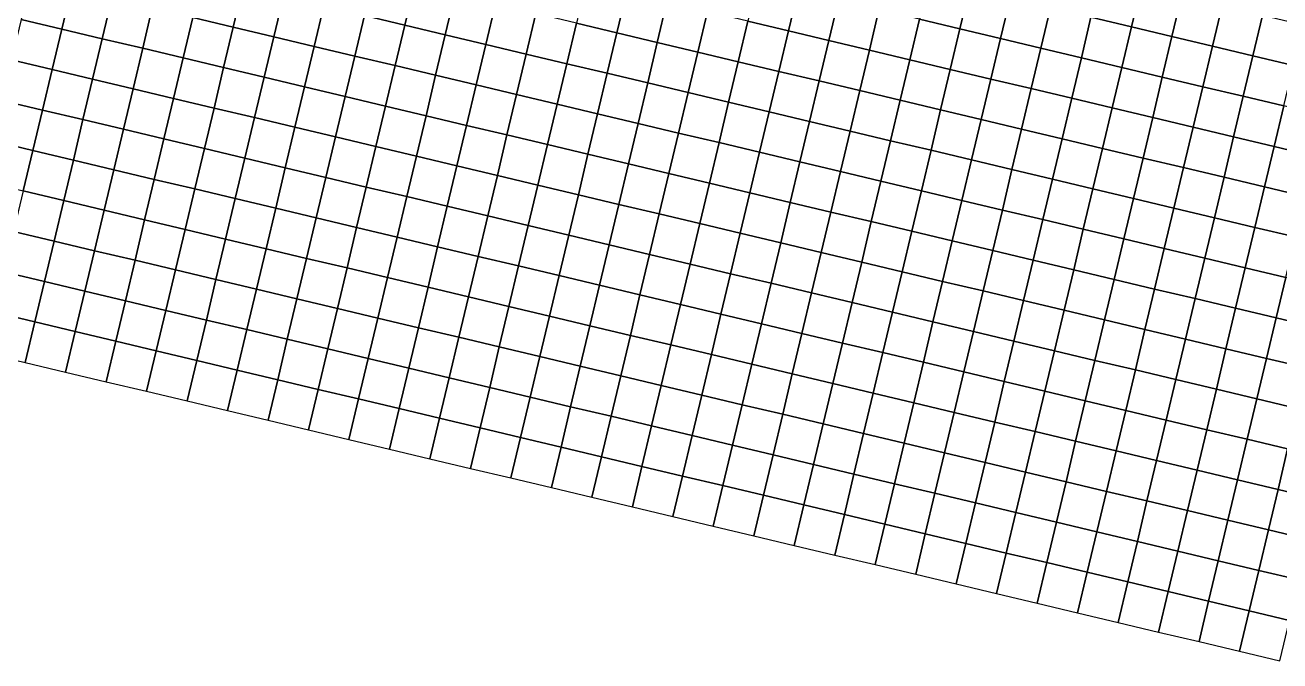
# Model space of a CAD drawing. Header units: metres. Extents: x 0.3 to 9.7, y -5.33 to 3.34.
# Drawn here: x 1.953 to 4.969, y -4.585 to -3.057 of the extents above; entities that cross this region are included whole.
import ezdxf

# ---------------------------------------------------------------- set-up
doc = ezdxf.new("R2010")
doc.units = ezdxf.units.M

msp = doc.modelspace()

# ---------------------------------------------------------------- linework, layer by layer
at = {"layer": 'C2'}
for points in [[(1.9668, -2.9458, -2.9849), (1.9436, -3.0431, -2.9703), (2.0409, -3.0662, -2.9826), (2.0641, -2.969, -2.9956)], [(2.3791, -2.9411, -3), (2.3559, -3.0384, -2.9912), (2.4532, -3.0615, -2.9844), (2.4763, -2.9642, -2.9954)], [(2.7913, -2.9364, -2.9938), (2.7682, -3.0337, -2.9812), (2.8655, -3.0568, -2.9669), (2.8886, -2.9595, -2.9795)], [(3.3009, -2.9548, -3.0102), (3.2778, -3.0521, -2.9913), (3.375, -3.0753, -2.9882), (3.3982, -2.978, -3.0065)], [(3.7132, -2.9501, -2.9311), (3.69, -3.0474, -2.9227), (3.7873, -3.0706, -2.8956), (3.8105, -2.9733, -2.9019)], [(4.1255, -2.9454, -2.8041), (4.1023, -3.0427, -2.8283), (4.1996, -3.0659, -2.7942), (4.2228, -2.9686, -2.7715)], [(4.5378, -2.9407, -2.7993), (4.5146, -3.038, -2.8093), (4.6119, -3.0612, -2.8285), (4.635, -2.9639, -2.8201)], [(2.0641, -2.969, -2.9956), (2.0409, -3.0662, -2.9826), (2.1382, -3.0894, -2.9999), (2.1613, -2.9921, -3.0123)], [(2.4763, -2.9642, -2.9954), (2.4532, -3.0615, -2.9844), (2.5505, -3.0847, -2.9776), (2.5736, -2.9874, -2.9901)], [(2.8886, -2.9595, -2.9795), (2.8655, -3.0568, -2.9669), (2.9628, -3.08, -2.9639), (2.9859, -2.9827, -2.9783)], [(2.9859, -2.9827, -2.9783), (2.9628, -3.08, -2.9639), (3.06, -3.1031, -2.9647), (3.0832, -3.0058, -2.9814)], [(3.3982, -2.978, -3.0065), (3.375, -3.0753, -2.9882), (3.4723, -3.0984, -2.9765), (3.4955, -3.0011, -2.9946)], [(3.8105, -2.9733, -2.9019), (3.7873, -3.0706, -2.8956), (3.8846, -3.0937, -2.872), (3.9078, -2.9964, -2.8742)], [(4.2228, -2.9686, -2.7715), (4.1996, -3.0659, -2.7942), (4.2969, -3.089, -2.7939), (4.32, -2.9917, -2.7692)], [(4.635, -2.9639, -2.8201), (4.6119, -3.0612, -2.8285), (4.7092, -3.0843, -2.8447), (4.7323, -2.987, -2.8413)], [(2.1613, -2.9921, -3.0123), (2.1382, -3.0894, -2.9999), (2.2355, -3.1125, -3.0025), (2.2586, -3.0152, -3.014)], [(2.2586, -3.0152, -3.014), (2.2355, -3.1125, -3.0025), (2.3328, -3.1357, -2.9773), (2.3559, -3.0384, -2.9912)], [(2.5736, -2.9874, -2.9901), (2.5505, -3.0847, -2.9776), (2.6478, -3.1078, -2.9711), (2.6709, -3.0105, -2.9858)], [(2.6709, -3.0105, -2.9858), (2.6478, -3.1078, -2.9711), (2.745, -3.131, -2.9657), (2.7682, -3.0337, -2.9812)], [(3.0832, -3.0058, -2.9814), (3.06, -3.1031, -2.9647), (3.1573, -3.1263, -2.9664), (3.1805, -3.029, -2.9853)], [(3.4955, -3.0011, -2.9946), (3.4723, -3.0984, -2.9765), (3.5696, -3.1216, -2.9541), (3.5928, -3.0243, -2.9725)], [(3.9078, -2.9964, -2.8742), (3.8846, -3.0937, -2.872), (3.9819, -3.1169, -2.849), (4.005, -3.0196, -2.8485)], [(4.32, -2.9917, -2.7692), (4.2969, -3.089, -2.7939), (4.3942, -3.1122, -2.8249), (4.4173, -3.0149, -2.794)], [(4.4173, -3.0149, -2.794), (4.3942, -3.1122, -2.8249), (4.4915, -3.1353, -2.8386), (4.5146, -3.038, -2.8093)], [(4.7323, -2.987, -2.8413), (4.7092, -3.0843, -2.8447), (4.8065, -3.1075, -2.8743), (4.8296, -3.0102, -2.8723)], [(4.8296, -3.0102, -2.8723), (4.8065, -3.1075, -2.8743), (4.9037, -3.1306, -2.9243), (4.9269, -3.0333, -2.9216)], [(1.9436, -3.0431, -2.9703), (1.9205, -3.1404, -2.9691), (2.0178, -3.1635, -2.982), (2.0409, -3.0662, -2.9826)], [(2.3559, -3.0384, -2.9912), (2.3328, -3.1357, -2.9773), (2.43, -3.1588, -2.9709), (2.4532, -3.0615, -2.9844)], [(2.7682, -3.0337, -2.9812), (2.745, -3.131, -2.9657), (2.8423, -3.1541, -2.9517), (2.8655, -3.0568, -2.9669)], [(3.1805, -3.029, -2.9853), (3.1573, -3.1263, -2.9664), (3.2546, -3.1494, -2.971), (3.2778, -3.0521, -2.9913)], [(3.5928, -3.0243, -2.9725), (3.5696, -3.1216, -2.9541), (3.6669, -3.1447, -2.9067), (3.69, -3.0474, -2.9227)], [(4.005, -3.0196, -2.8485), (3.9819, -3.1169, -2.849), (4.0792, -3.14, -2.8305), (4.1023, -3.0427, -2.8283)], [(4.1023, -3.0427, -2.8283), (4.0792, -3.14, -2.8305), (4.1765, -3.1632, -2.7969), (4.1996, -3.0659, -2.7942)], [(4.5146, -3.038, -2.8093), (4.4915, -3.1353, -2.8386), (4.5887, -3.1585, -2.8542), (4.6119, -3.0612, -2.8285)], [(4.9269, -3.0333, -2.9216), (4.9037, -3.1306, -2.9243), (5.001, -3.1538, -2.9547), (5.0242, -3.0565, -2.952)], [(2.0409, -3.0662, -2.9826), (2.0178, -3.1635, -2.982), (2.115, -3.1867, -2.9977), (2.1382, -3.0894, -2.9999)], [(2.4532, -3.0615, -2.9844), (2.43, -3.1588, -2.9709), (2.5273, -3.182, -2.9651), (2.5505, -3.0847, -2.9776)], [(2.8655, -3.0568, -2.9669), (2.8423, -3.1541, -2.9517), (2.9396, -3.1773, -2.9485), (2.9628, -3.08, -2.9639)], [(3.2778, -3.0521, -2.9913), (3.2546, -3.1494, -2.971), (3.3519, -3.1726, -2.9694), (3.375, -3.0753, -2.9882)], [(3.375, -3.0753, -2.9882), (3.3519, -3.1726, -2.9694), (3.4492, -3.1957, -2.9587), (3.4723, -3.0984, -2.9765)], [(3.69, -3.0474, -2.9227), (3.6669, -3.1447, -2.9067), (3.7642, -3.1679, -2.8792), (3.7873, -3.0706, -2.8956)], [(3.7873, -3.0706, -2.8956), (3.7642, -3.1679, -2.8792), (3.8615, -3.191, -2.8558), (3.8846, -3.0937, -2.872)], [(4.1996, -3.0659, -2.7942), (4.1765, -3.1632, -2.7969), (4.2737, -3.1863, -2.7975), (4.2969, -3.089, -2.7939)], [(4.6119, -3.0612, -2.8285), (4.5887, -3.1585, -2.8542), (4.686, -3.1816, -2.8631), (4.7092, -3.0843, -2.8447)], [(2.1382, -3.0894, -2.9999), (2.115, -3.1867, -2.9977), (2.2123, -3.2098, -2.9998), (2.2355, -3.1125, -3.0025)], [(2.5505, -3.0847, -2.9776), (2.5273, -3.182, -2.9651), (2.6246, -3.2051, -2.9567), (2.6478, -3.1078, -2.9711)], [(2.9628, -3.08, -2.9639), (2.9396, -3.1773, -2.9485), (3.0369, -3.2004, -2.9487), (3.06, -3.1031, -2.9647)], [(3.06, -3.1031, -2.9647), (3.0369, -3.2004, -2.9487), (3.1342, -3.2236, -2.949), (3.1573, -3.1263, -2.9664)], [(3.4723, -3.0984, -2.9765), (3.4492, -3.1957, -2.9587), (3.5465, -3.2189, -2.938), (3.5696, -3.1216, -2.9541)], [(3.8846, -3.0937, -2.872), (3.8615, -3.191, -2.8558), (3.9587, -3.2141, -2.8322), (3.9819, -3.1169, -2.849)], [(4.2969, -3.089, -2.7939), (4.2737, -3.1863, -2.7975), (4.371, -3.2094, -2.8299), (4.3942, -3.1122, -2.8249)], [(4.7092, -3.0843, -2.8447), (4.686, -3.1816, -2.8631), (4.7833, -3.2047, -2.8868), (4.8065, -3.1075, -2.8743)], [(2.2355, -3.1125, -3.0025), (2.2123, -3.2098, -2.9998), (2.3096, -3.233, -2.975), (2.3328, -3.1357, -2.9773)], [(2.3328, -3.1357, -2.9773), (2.3096, -3.233, -2.975), (2.4069, -3.2561, -2.9666), (2.43, -3.1588, -2.9709)], [(2.6478, -3.1078, -2.9711), (2.6246, -3.2051, -2.9567), (2.7219, -3.2283, -2.9518), (2.745, -3.131, -2.9657)], [(2.745, -3.131, -2.9657), (2.7219, -3.2283, -2.9518), (2.8192, -3.2514, -2.9392), (2.8423, -3.1541, -2.9517)], [(3.1573, -3.1263, -2.9664), (3.1342, -3.2236, -2.949), (3.2315, -3.2467, -2.9538), (3.2546, -3.1494, -2.971)], [(3.5696, -3.1216, -2.9541), (3.5465, -3.2189, -2.938), (3.6438, -3.242, -2.8936), (3.6669, -3.1447, -2.9067)], [(3.9819, -3.1169, -2.849), (3.9587, -3.2141, -2.8322), (4.056, -3.2373, -2.8127), (4.0792, -3.14, -2.8305)], [(4.3942, -3.1122, -2.8249), (4.371, -3.2094, -2.8299), (4.4683, -3.2326, -2.8433), (4.4915, -3.1353, -2.8386)], [(4.4915, -3.1353, -2.8386), (4.4683, -3.2326, -2.8433), (4.5656, -3.2557, -2.8576), (4.5887, -3.1585, -2.8542)], [(4.8065, -3.1075, -2.8743), (4.7833, -3.2047, -2.8868), (4.8806, -3.2279, -2.9374), (4.9037, -3.1306, -2.9243)], [(4.9037, -3.1306, -2.9243), (4.8806, -3.2279, -2.9374), (4.9779, -3.251, -2.9642), (5.001, -3.1538, -2.9547)], [(1.9205, -3.1404, -2.9691), (1.8973, -3.2377, -2.9856), (1.9946, -3.2608, -2.9984), (2.0178, -3.1635, -2.982)], [(2.0178, -3.1635, -2.982), (1.9946, -3.2608, -2.9984), (2.0919, -3.284, -3.0096), (2.115, -3.1867, -2.9977)], [(2.43, -3.1588, -2.9709), (2.4069, -3.2561, -2.9666), (2.5042, -3.2792, -2.9581), (2.5273, -3.182, -2.9651)], [(2.8423, -3.1541, -2.9517), (2.8192, -3.2514, -2.9392), (2.9165, -3.2745, -2.9364), (2.9396, -3.1773, -2.9485)], [(3.2546, -3.1494, -2.971), (3.2315, -3.2467, -2.9538), (3.3288, -3.2698, -2.9552), (3.3519, -3.1726, -2.9694)], [(3.6669, -3.1447, -2.9067), (3.6438, -3.242, -2.8936), (3.741, -3.2651, -2.8683), (3.7642, -3.1679, -2.8792)], [(4.0792, -3.14, -2.8305), (4.056, -3.2373, -2.8127), (4.1533, -3.2604, -2.7816), (4.1765, -3.1632, -2.7969)], [(4.1765, -3.1632, -2.7969), (4.1533, -3.2604, -2.7816), (4.2506, -3.2836, -2.781), (4.2737, -3.1863, -2.7975)], [(4.5887, -3.1585, -2.8542), (4.5656, -3.2557, -2.8576), (4.6629, -3.2789, -2.8639), (4.686, -3.1816, -2.8631)], [(2.115, -3.1867, -2.9977), (2.0919, -3.284, -3.0096), (2.1892, -3.3071, -3.0094), (2.2123, -3.2098, -2.9998)], [(2.5273, -3.182, -2.9651), (2.5042, -3.2792, -2.9581), (2.6015, -3.3024, -2.9457), (2.6246, -3.2051, -2.9567)], [(2.9396, -3.1773, -2.9485), (2.9165, -3.2745, -2.9364), (3.0138, -3.2977, -2.9363), (3.0369, -3.2004, -2.9487)], [(3.3519, -3.1726, -2.9694), (3.3288, -3.2698, -2.9552), (3.426, -3.293, -2.947), (3.4492, -3.1957, -2.9587)], [(3.4492, -3.1957, -2.9587), (3.426, -3.293, -2.947), (3.5233, -3.3161, -2.9293), (3.5465, -3.2189, -2.938)], [(3.7642, -3.1679, -2.8792), (3.741, -3.2651, -2.8683), (3.8383, -3.2883, -2.8466), (3.8615, -3.191, -2.8558)], [(3.8615, -3.191, -2.8558), (3.8383, -3.2883, -2.8466), (3.9356, -3.3114, -2.8246), (3.9587, -3.2141, -2.8322)], [(4.2737, -3.1863, -2.7975), (4.2506, -3.2836, -2.781), (4.3479, -3.3067, -2.8102), (4.371, -3.2094, -2.8299)], [(4.686, -3.1816, -2.8631), (4.6629, -3.2789, -2.8639), (4.7602, -3.302, -2.8852), (4.7833, -3.2047, -2.8868)], [(2.2123, -3.2098, -2.9998), (2.1892, -3.3071, -3.0094), (2.2865, -3.3302, -2.9865), (2.3096, -3.233, -2.975)], [(2.6246, -3.2051, -2.9567), (2.6015, -3.3024, -2.9457), (2.6988, -3.3255, -2.9386), (2.7219, -3.2283, -2.9518)], [(3.0369, -3.2004, -2.9487), (3.0138, -3.2977, -2.9363), (3.111, -3.3208, -2.9358), (3.1342, -3.2236, -2.949)], [(3.1342, -3.2236, -2.949), (3.111, -3.3208, -2.9358), (3.2083, -3.344, -2.9394), (3.2315, -3.2467, -2.9538)], [(3.5465, -3.2189, -2.938), (3.5233, -3.3161, -2.9293), (3.6206, -3.3393, -2.8877), (3.6438, -3.242, -2.8936)], [(3.9587, -3.2141, -2.8322), (3.9356, -3.3114, -2.8246), (4.0329, -3.3346, -2.8063), (4.056, -3.2373, -2.8127)], [(4.371, -3.2094, -2.8299), (4.3479, -3.3067, -2.8102), (4.4452, -3.3299, -2.8237), (4.4683, -3.2326, -2.8433)], [(4.7833, -3.2047, -2.8868), (4.7602, -3.302, -2.8852), (4.8575, -3.3252, -2.9344), (4.8806, -3.2279, -2.9374)], [(1.8973, -3.2377, -2.9856), (1.8742, -3.3349, -2.9935), (1.9715, -3.3581, -3.0056), (1.9946, -3.2608, -2.9984)], [(2.3096, -3.233, -2.975), (2.2865, -3.3302, -2.9865), (2.3838, -3.3534, -2.9731), (2.4069, -3.2561, -2.9666)], [(2.4069, -3.2561, -2.9666), (2.3838, -3.3534, -2.9731), (2.481, -3.3765, -2.9593), (2.5042, -3.2792, -2.9581)], [(2.7219, -3.2283, -2.9518), (2.6988, -3.3255, -2.9386), (2.796, -3.3487, -2.9262), (2.8192, -3.2514, -2.9392)], [(2.8192, -3.2514, -2.9392), (2.796, -3.3487, -2.9262), (2.8933, -3.3718, -2.9224), (2.9165, -3.2745, -2.9364)], [(3.2315, -3.2467, -2.9538), (3.2083, -3.344, -2.9394), (3.3056, -3.3671, -2.9438), (3.3288, -3.2698, -2.9552)], [(3.6438, -3.242, -2.8936), (3.6206, -3.3393, -2.8877), (3.7179, -3.3624, -2.8669), (3.741, -3.2651, -2.8683)], [(4.056, -3.2373, -2.8127), (4.0329, -3.3346, -2.8063), (4.1302, -3.3577, -2.7771), (4.1533, -3.2604, -2.7816)], [(4.4683, -3.2326, -2.8433), (4.4452, -3.3299, -2.8237), (4.5425, -3.353, -2.8387), (4.5656, -3.2557, -2.8576)], [(4.5656, -3.2557, -2.8576), (4.5425, -3.353, -2.8387), (4.6397, -3.3762, -2.8472), (4.6629, -3.2789, -2.8639)], [(4.8806, -3.2279, -2.9374), (4.8575, -3.3252, -2.9344), (4.9547, -3.3483, -2.9596), (4.9779, -3.251, -2.9642)], [(4.9779, -3.251, -2.9642), (4.9547, -3.3483, -2.9596), (5.052, -3.3715, -2.9787), (5.0752, -3.2742, -2.9843)], [(1.9946, -3.2608, -2.9984), (1.9715, -3.3581, -3.0056), (2.0688, -3.3812, -3.0132), (2.0919, -3.284, -3.0096)], [(2.0919, -3.284, -3.0096), (2.0688, -3.3812, -3.0132), (2.166, -3.4044, -3.0116), (2.1892, -3.3071, -3.0094)], [(2.5042, -3.2792, -2.9581), (2.481, -3.3765, -2.9593), (2.5783, -3.3997, -2.9407), (2.6015, -3.3024, -2.9457)], [(2.9165, -3.2745, -2.9364), (2.8933, -3.3718, -2.9224), (2.9906, -3.395, -2.9216), (3.0138, -3.2977, -2.9363)], [(3.3288, -3.2698, -2.9552), (3.3056, -3.3671, -2.9438), (3.4029, -3.3903, -2.9382), (3.426, -3.293, -2.947)], [(3.741, -3.2651, -2.8683), (3.7179, -3.3624, -2.8669), (3.8152, -3.3856, -2.8514), (3.8383, -3.2883, -2.8466)], [(4.1533, -3.2604, -2.7816), (4.1302, -3.3577, -2.7771), (4.2275, -3.3809, -2.7762), (4.2506, -3.2836, -2.781)], [(4.2506, -3.2836, -2.781), (4.2275, -3.3809, -2.7762), (4.3247, -3.404, -2.8035), (4.3479, -3.3067, -2.8102)], [(4.6629, -3.2789, -2.8639), (4.6397, -3.3762, -2.8472), (4.737, -3.3993, -2.8694), (4.7602, -3.302, -2.8852)], [(2.1892, -3.3071, -3.0094), (2.166, -3.4044, -3.0116), (2.2633, -3.4275, -2.9901), (2.2865, -3.3302, -2.9865)], [(2.6015, -3.3024, -2.9457), (2.5783, -3.3997, -2.9407), (2.6756, -3.4228, -2.9294), (2.6988, -3.3255, -2.9386)], [(3.0138, -3.2977, -2.9363), (2.9906, -3.395, -2.9216), (3.0879, -3.4181, -2.9206), (3.111, -3.3208, -2.9358)], [(3.426, -3.293, -2.947), (3.4029, -3.3903, -2.9382), (3.5002, -3.4134, -2.9248), (3.5233, -3.3161, -2.9293)], [(3.5233, -3.3161, -2.9293), (3.5002, -3.4134, -2.9248), (3.5975, -3.4366, -2.8858), (3.6206, -3.3393, -2.8877)], [(3.8383, -3.2883, -2.8466), (3.8152, -3.3856, -2.8514), (3.9125, -3.4087, -2.8339), (3.9356, -3.3114, -2.8246)], [(3.9356, -3.3114, -2.8246), (3.9125, -3.4087, -2.8339), (4.0097, -3.4319, -2.8183), (4.0329, -3.3346, -2.8063)], [(4.3479, -3.3067, -2.8102), (4.3247, -3.404, -2.8035), (4.422, -3.4272, -2.8163), (4.4452, -3.3299, -2.8237)], [(4.7602, -3.302, -2.8852), (4.737, -3.3993, -2.8694), (4.8343, -3.4225, -2.915), (4.8575, -3.3252, -2.9344)], [(1.8742, -3.3349, -2.9935), (1.851, -3.4322, -2.9946), (1.9483, -3.4554, -3.0064), (1.9715, -3.3581, -3.0056)], [(2.2865, -3.3302, -2.9865), (2.2633, -3.4275, -2.9901), (2.3606, -3.4507, -2.9749), (2.3838, -3.3534, -2.9731)], [(2.6988, -3.3255, -2.9386), (2.6756, -3.4228, -2.9294), (2.7729, -3.446, -2.9162), (2.796, -3.3487, -2.9262)], [(3.111, -3.3208, -2.9358), (3.0879, -3.4181, -2.9206), (3.1852, -3.4413, -2.9235), (3.2083, -3.344, -2.9394)], [(3.2083, -3.344, -2.9394), (3.1852, -3.4413, -2.9235), (3.2825, -3.4644, -2.9292), (3.3056, -3.3671, -2.9438)], [(3.6206, -3.3393, -2.8877), (3.5975, -3.4366, -2.8858), (3.6947, -3.4597, -2.8708), (3.7179, -3.3624, -2.8669)], [(4.0329, -3.3346, -2.8063), (4.0097, -3.4319, -2.8183), (4.107, -3.455, -2.7892), (4.1302, -3.3577, -2.7771)], [(4.4452, -3.3299, -2.8237), (4.422, -3.4272, -2.8163), (4.5193, -3.4503, -2.8312), (4.5425, -3.353, -2.8387)], [(4.8575, -3.3252, -2.9344), (4.8343, -3.4225, -2.915), (4.9316, -3.4456, -2.9404), (4.9547, -3.3483, -2.9596)], [(1.9715, -3.3581, -3.0056), (1.9483, -3.4554, -3.0064), (2.0456, -3.4785, -3.0116), (2.0688, -3.3812, -3.0132)], [(2.3838, -3.3534, -2.9731), (2.3606, -3.4507, -2.9749), (2.4579, -3.4738, -2.9586), (2.481, -3.3765, -2.9593)], [(2.481, -3.3765, -2.9593), (2.4579, -3.4738, -2.9586), (2.5552, -3.497, -2.9357), (2.5783, -3.3997, -2.9407)], [(2.796, -3.3487, -2.9262), (2.7729, -3.446, -2.9162), (2.8702, -3.4691, -2.9092), (2.8933, -3.3718, -2.9224)], [(2.8933, -3.3718, -2.9224), (2.8702, -3.4691, -2.9092), (2.9675, -3.4923, -2.9061), (2.9906, -3.395, -2.9216)], [(3.3056, -3.3671, -2.9438), (3.2825, -3.4644, -2.9292), (3.3797, -3.4876, -2.9247), (3.4029, -3.3903, -2.9382)], [(3.7179, -3.3624, -2.8669), (3.6947, -3.4597, -2.8708), (3.792, -3.4829, -2.8618), (3.8152, -3.3856, -2.8514)], [(4.1302, -3.3577, -2.7771), (4.107, -3.455, -2.7892), (4.2043, -3.4782, -2.7897), (4.2275, -3.3809, -2.7762)], [(4.5425, -3.353, -2.8387), (4.5193, -3.4503, -2.8312), (4.6166, -3.4735, -2.84), (4.6397, -3.3762, -2.8472)], [(4.6397, -3.3762, -2.8472), (4.6166, -3.4735, -2.84), (4.7139, -3.4966, -2.8609), (4.737, -3.3993, -2.8694)], [(4.9547, -3.3483, -2.9596), (4.9316, -3.4456, -2.9404), (5.0289, -3.4688, -2.9595), (5.052, -3.3715, -2.9787)], [(2.0688, -3.3812, -3.0132), (2.0456, -3.4785, -3.0116), (2.1429, -3.5017, -3.0097), (2.166, -3.4044, -3.0116)], [(2.166, -3.4044, -3.0116), (2.1429, -3.5017, -3.0097), (2.2402, -3.5248, -2.9904), (2.2633, -3.4275, -2.9901)], [(2.5783, -3.3997, -2.9407), (2.5552, -3.497, -2.9357), (2.6525, -3.5201, -2.9221), (2.6756, -3.4228, -2.9294)], [(2.9906, -3.395, -2.9216), (2.9675, -3.4923, -2.9061), (3.0647, -3.5154, -2.9051), (3.0879, -3.4181, -2.9206)], [(3.4029, -3.3903, -2.9382), (3.3797, -3.4876, -2.9247), (3.477, -3.5107, -2.9127), (3.5002, -3.4134, -2.9248)], [(3.8152, -3.3856, -2.8514), (3.792, -3.4829, -2.8618), (3.8893, -3.506, -2.851), (3.9125, -3.4087, -2.8339)], [(4.2275, -3.3809, -2.7762), (4.2043, -3.4782, -2.7897), (4.3016, -3.5013, -2.8185), (4.3247, -3.404, -2.8035)], [(4.3247, -3.404, -2.8035), (4.3016, -3.5013, -2.8185), (4.3989, -3.5244, -2.8309), (4.422, -3.4272, -2.8163)], [(4.737, -3.3993, -2.8694), (4.7139, -3.4966, -2.8609), (4.8112, -3.5197, -2.9035), (4.8343, -3.4225, -2.915)], [(2.2633, -3.4275, -2.9901), (2.2402, -3.5248, -2.9904), (2.3375, -3.548, -2.9756), (2.3606, -3.4507, -2.9749)], [(2.6756, -3.4228, -2.9294), (2.6525, -3.5201, -2.9221), (2.7497, -3.5433, -2.9099), (2.7729, -3.446, -2.9162)], [(3.0879, -3.4181, -2.9206), (3.0647, -3.5154, -2.9051), (3.162, -3.5386, -2.907), (3.1852, -3.4413, -2.9235)], [(3.5002, -3.4134, -2.9248), (3.477, -3.5107, -2.9127), (3.5743, -3.5339, -2.8765), (3.5975, -3.4366, -2.8858)], [(3.5975, -3.4366, -2.8858), (3.5743, -3.5339, -2.8765), (3.6716, -3.557, -2.8631), (3.6947, -3.4597, -2.8708)], [(3.9125, -3.4087, -2.8339), (3.8893, -3.506, -2.851), (3.9866, -3.5291, -2.8407), (4.0097, -3.4319, -2.8183)], [(4.0097, -3.4319, -2.8183), (3.9866, -3.5291, -2.8407), (4.0839, -3.5523, -2.8109), (4.107, -3.455, -2.7892)], [(4.422, -3.4272, -2.8163), (4.3989, -3.5244, -2.8309), (4.4962, -3.5476, -2.844), (4.5193, -3.4503, -2.8312)], [(4.8343, -3.4225, -2.915), (4.8112, -3.5197, -2.9035), (4.9084, -3.5429, -2.9274), (4.9316, -3.4456, -2.9404)], [(1.9483, -3.4554, -3.0064), (1.9252, -3.5527, -3.009), (2.0225, -3.5758, -3.0127), (2.0456, -3.4785, -3.0116)], [(2.3606, -3.4507, -2.9749), (2.3375, -3.548, -2.9756), (2.4347, -3.5711, -2.9594), (2.4579, -3.4738, -2.9586)], [(2.7729, -3.446, -2.9162), (2.7497, -3.5433, -2.9099), (2.847, -3.5664, -2.9023), (2.8702, -3.4691, -2.9092)], [(3.1852, -3.4413, -2.9235), (3.162, -3.5386, -2.907), (3.2593, -3.5617, -2.9126), (3.2825, -3.4644, -2.9292)], [(3.2825, -3.4644, -2.9292), (3.2593, -3.5617, -2.9126), (3.3566, -3.5848, -2.9063), (3.3797, -3.4876, -2.9247)], [(3.6947, -3.4597, -2.8708), (3.6716, -3.557, -2.8631), (3.7689, -3.5801, -2.8553), (3.792, -3.4829, -2.8618)], [(4.107, -3.455, -2.7892), (4.0839, -3.5523, -2.8109), (4.1812, -3.5754, -2.8142), (4.2043, -3.4782, -2.7897)], [(4.5193, -3.4503, -2.8312), (4.4962, -3.5476, -2.844), (4.5935, -3.5707, -2.8489), (4.6166, -3.4735, -2.84)], [(4.9316, -3.4456, -2.9404), (4.9084, -3.5429, -2.9274), (5.0057, -3.566, -2.9458), (5.0289, -3.4688, -2.9595)], [(2.0456, -3.4785, -3.0116), (2.0225, -3.5758, -3.0127), (2.1197, -3.599, -3.0101), (2.1429, -3.5017, -3.0097)], [(2.4579, -3.4738, -2.9586), (2.4347, -3.5711, -2.9594), (2.532, -3.5942, -2.9351), (2.5552, -3.497, -2.9357)], [(2.5552, -3.497, -2.9357), (2.532, -3.5942, -2.9351), (2.6293, -3.6174, -2.9216), (2.6525, -3.5201, -2.9221)], [(2.8702, -3.4691, -2.9092), (2.847, -3.5664, -2.9023), (2.9443, -3.5895, -2.8992), (2.9675, -3.4923, -2.9061)], [(2.9675, -3.4923, -2.9061), (2.9443, -3.5895, -2.8992), (3.0416, -3.6127, -2.8986), (3.0647, -3.5154, -2.9051)], [(3.3797, -3.4876, -2.9247), (3.3566, -3.5848, -2.9063), (3.4539, -3.608, -2.8919), (3.477, -3.5107, -2.9127)], [(3.792, -3.4829, -2.8618), (3.7689, -3.5801, -2.8553), (3.8662, -3.6033, -2.8462), (3.8893, -3.506, -2.851)], [(4.2043, -3.4782, -2.7897), (4.1812, -3.5754, -2.8142), (4.2785, -3.5986, -2.8468), (4.3016, -3.5013, -2.8185)], [(4.6166, -3.4735, -2.84), (4.5935, -3.5707, -2.8489), (4.6907, -3.5939, -2.8667), (4.7139, -3.4966, -2.8609)], [(4.7139, -3.4966, -2.8609), (4.6907, -3.5939, -2.8667), (4.788, -3.617, -2.9084), (4.8112, -3.5197, -2.9035)], [(2.1429, -3.5017, -3.0097), (2.1197, -3.599, -3.0101), (2.217, -3.6221, -2.9934), (2.2402, -3.5248, -2.9904)], [(2.2402, -3.5248, -2.9904), (2.217, -3.6221, -2.9934), (2.3143, -3.6452, -2.9802), (2.3375, -3.548, -2.9756)], [(2.6525, -3.5201, -2.9221), (2.6293, -3.6174, -2.9216), (2.7266, -3.6405, -2.9125), (2.7497, -3.5433, -2.9099)], [(3.0647, -3.5154, -2.9051), (3.0416, -3.6127, -2.8986), (3.1389, -3.6358, -2.9009), (3.162, -3.5386, -2.907)], [(3.477, -3.5107, -2.9127), (3.4539, -3.608, -2.8919), (3.5512, -3.6311, -2.8588), (3.5743, -3.5339, -2.8765)], [(3.8893, -3.506, -2.851), (3.8662, -3.6033, -2.8462), (3.9635, -3.6264, -2.8377), (3.9866, -3.5291, -2.8407)], [(4.3016, -3.5013, -2.8185), (4.2785, -3.5986, -2.8468), (4.3757, -3.6217, -2.859), (4.3989, -3.5244, -2.8309)], [(4.3989, -3.5244, -2.8309), (4.3757, -3.6217, -2.859), (4.473, -3.6449, -2.8702), (4.4962, -3.5476, -2.844)], [(4.8112, -3.5197, -2.9035), (4.788, -3.617, -2.9084), (4.8853, -3.6402, -2.9296), (4.9084, -3.5429, -2.9274)], [(1.9252, -3.5527, -3.009), (1.902, -3.6499, -3.0189), (1.9993, -3.6731, -3.0191), (2.0225, -3.5758, -3.0127)], [(2.3375, -3.548, -2.9756), (2.3143, -3.6452, -2.9802), (2.4116, -3.6684, -2.9659), (2.4347, -3.5711, -2.9594)], [(2.7497, -3.5433, -2.9099), (2.7266, -3.6405, -2.9125), (2.8239, -3.6637, -2.9063), (2.847, -3.5664, -2.9023)], [(3.162, -3.5386, -2.907), (3.1389, -3.6358, -2.9009), (3.2362, -3.659, -2.9075), (3.2593, -3.5617, -2.9126)], [(3.5743, -3.5339, -2.8765), (3.5512, -3.6311, -2.8588), (3.6485, -3.6543, -2.842), (3.6716, -3.557, -2.8631)], [(3.6716, -3.557, -2.8631), (3.6485, -3.6543, -2.842), (3.7457, -3.6774, -2.8296), (3.7689, -3.5801, -2.8553)], [(3.9866, -3.5291, -2.8407), (3.9635, -3.6264, -2.8377), (4.0607, -3.6496, -2.809), (4.0839, -3.5523, -2.8109)], [(4.0839, -3.5523, -2.8109), (4.0607, -3.6496, -2.809), (4.158, -3.6727, -2.8134), (4.1812, -3.5754, -2.8142)], [(4.4962, -3.5476, -2.844), (4.473, -3.6449, -2.8702), (4.5703, -3.668, -2.87), (4.5935, -3.5707, -2.8489)], [(4.9084, -3.5429, -2.9274), (4.8853, -3.6402, -2.9296), (4.9826, -3.6633, -2.9452), (5.0057, -3.566, -2.9458)], [(2.0225, -3.5758, -3.0127), (1.9993, -3.6731, -3.0191), (2.0966, -3.6962, -3.0146), (2.1197, -3.599, -3.0101)], [(2.4347, -3.5711, -2.9594), (2.4116, -3.6684, -2.9659), (2.5089, -3.6915, -2.9443), (2.532, -3.5942, -2.9351)], [(2.847, -3.5664, -2.9023), (2.8239, -3.6637, -2.9063), (2.9212, -3.6868, -2.9041), (2.9443, -3.5895, -2.8992)], [(3.2593, -3.5617, -2.9126), (3.2362, -3.659, -2.9075), (3.3335, -3.6821, -2.9013), (3.3566, -3.5848, -2.9063)], [(3.3566, -3.5848, -2.9063), (3.3335, -3.6821, -2.9013), (3.4307, -3.7053, -2.8874), (3.4539, -3.608, -2.8919)], [(3.7689, -3.5801, -2.8553), (3.7457, -3.6774, -2.8296), (3.843, -3.7006, -2.8173), (3.8662, -3.6033, -2.8462)], [(4.1812, -3.5754, -2.8142), (4.158, -3.6727, -2.8134), (4.2553, -3.6959, -2.8453), (4.2785, -3.5986, -2.8468)], [(4.5935, -3.5707, -2.8489), (4.5703, -3.668, -2.87), (4.6676, -3.6912, -2.884), (4.6907, -3.5939, -2.8667)], [(2.1197, -3.599, -3.0101), (2.0966, -3.6962, -3.0146), (2.1939, -3.7194, -3.0004), (2.217, -3.6221, -2.9934)], [(2.532, -3.5942, -2.9351), (2.5089, -3.6915, -2.9443), (2.6062, -3.7147, -2.9331), (2.6293, -3.6174, -2.9216)], [(2.6293, -3.6174, -2.9216), (2.6062, -3.7147, -2.9331), (2.7035, -3.7378, -2.9266), (2.7266, -3.6405, -2.9125)], [(2.9443, -3.5895, -2.8992), (2.9212, -3.6868, -2.9041), (3.0185, -3.71, -2.9032), (3.0416, -3.6127, -2.8986)], [(3.0416, -3.6127, -2.8986), (3.0185, -3.71, -2.9032), (3.1157, -3.7331, -2.9074), (3.1389, -3.6358, -2.9009)], [(3.4539, -3.608, -2.8919), (3.4307, -3.7053, -2.8874), (3.528, -3.7284, -2.8579), (3.5512, -3.6311, -2.8588)], [(3.8662, -3.6033, -2.8462), (3.843, -3.7006, -2.8173), (3.9403, -3.7237, -2.8064), (3.9635, -3.6264, -2.8377)], [(4.2785, -3.5986, -2.8468), (4.2553, -3.6959, -2.8453), (4.3526, -3.719, -2.8577), (4.3757, -3.6217, -2.859)], [(4.6907, -3.5939, -2.8667), (4.6676, -3.6912, -2.884), (4.7649, -3.7143, -2.9254), (4.788, -3.617, -2.9084)], [(4.788, -3.617, -2.9084), (4.7649, -3.7143, -2.9254), (4.8622, -3.7375, -2.9409), (4.8853, -3.6402, -2.9296)], [(2.217, -3.6221, -2.9934), (2.1939, -3.7194, -3.0004), (2.2912, -3.7425, -2.9877), (2.3143, -3.6452, -2.9802)], [(2.3143, -3.6452, -2.9802), (2.2912, -3.7425, -2.9877), (2.3885, -3.7657, -2.9739), (2.4116, -3.6684, -2.9659)], [(2.7266, -3.6405, -2.9125), (2.7035, -3.7378, -2.9266), (2.8007, -3.761, -2.9234), (2.8239, -3.6637, -2.9063)], [(3.1389, -3.6358, -2.9009), (3.1157, -3.7331, -2.9074), (3.213, -3.7563, -2.9183), (3.2362, -3.659, -2.9075)], [(3.5512, -3.6311, -2.8588), (3.528, -3.7284, -2.8579), (3.6253, -3.7516, -2.8403), (3.6485, -3.6543, -2.842)], [(3.9635, -3.6264, -2.8377), (3.9403, -3.7237, -2.8064), (4.0376, -3.7469, -2.7817), (4.0607, -3.6496, -2.809)], [(4.3757, -3.6217, -2.859), (4.3526, -3.719, -2.8577), (4.4499, -3.7422, -2.8691), (4.473, -3.6449, -2.8702)], [(4.473, -3.6449, -2.8702), (4.4499, -3.7422, -2.8691), (4.5472, -3.7653, -2.8691), (4.5703, -3.668, -2.87)], [(4.8853, -3.6402, -2.9296), (4.8622, -3.7375, -2.9409), (4.9594, -3.7606, -2.9517), (4.9826, -3.6633, -2.9452)], [(1.902, -3.6499, -3.0189), (1.8789, -3.7472, -3.0384), (1.9762, -3.7704, -3.0336), (1.9993, -3.6731, -3.0191)], [(1.9993, -3.6731, -3.0191), (1.9762, -3.7704, -3.0336), (2.0735, -3.7935, -3.0249), (2.0966, -3.6962, -3.0146)], [(2.4116, -3.6684, -2.9659), (2.3885, -3.7657, -2.9739), (2.4857, -3.7888, -2.9543), (2.5089, -3.6915, -2.9443)], [(2.8239, -3.6637, -2.9063), (2.8007, -3.761, -2.9234), (2.898, -3.7841, -2.9244), (2.9212, -3.6868, -2.9041)], [(3.2362, -3.659, -2.9075), (3.213, -3.7563, -2.9183), (3.3103, -3.7794, -2.9148), (3.3335, -3.6821, -2.9013)], [(3.6485, -3.6543, -2.842), (3.6253, -3.7516, -2.8403), (3.7226, -3.7747, -2.8254), (3.7457, -3.6774, -2.8296)], [(3.7457, -3.6774, -2.8296), (3.7226, -3.7747, -2.8254), (3.8199, -3.7979, -2.8111), (3.843, -3.7006, -2.8173)], [(4.0607, -3.6496, -2.809), (4.0376, -3.7469, -2.7817), (4.1349, -3.77, -2.7861), (4.158, -3.6727, -2.8134)], [(4.158, -3.6727, -2.8134), (4.1349, -3.77, -2.7861), (4.2322, -3.7932, -2.8128), (4.2553, -3.6959, -2.8453)], [(4.5703, -3.668, -2.87), (4.5472, -3.7653, -2.8691), (4.6444, -3.7885, -2.8822), (4.6676, -3.6912, -2.884)], [(4.9826, -3.6633, -2.9452), (4.9594, -3.7606, -2.9517), (5.0567, -3.7838, -2.9508), (5.0799, -3.6865, -2.9479)], [(2.0966, -3.6962, -3.0146), (2.0735, -3.7935, -3.0249), (2.1707, -3.8167, -3.0127), (2.1939, -3.7194, -3.0004)], [(2.5089, -3.6915, -2.9443), (2.4857, -3.7888, -2.9543), (2.583, -3.812, -2.9444), (2.6062, -3.7147, -2.9331)], [(2.9212, -3.6868, -2.9041), (2.898, -3.7841, -2.9244), (2.9953, -3.8073, -2.9269), (3.0185, -3.71, -2.9032)], [(3.3335, -3.6821, -2.9013), (3.3103, -3.7794, -2.9148), (3.4076, -3.8026, -2.9035), (3.4307, -3.7053, -2.8874)], [(3.4307, -3.7053, -2.8874), (3.4076, -3.8026, -2.9035), (3.5049, -3.8257, -2.8788), (3.528, -3.7284, -2.8579)], [(3.843, -3.7006, -2.8173), (3.8199, -3.7979, -2.8111), (3.9172, -3.821, -2.7996), (3.9403, -3.7237, -2.8064)], [(4.2553, -3.6959, -2.8453), (4.2322, -3.7932, -2.8128), (4.3294, -3.8163, -2.8269), (4.3526, -3.719, -2.8577)], [(4.6676, -3.6912, -2.884), (4.6444, -3.7885, -2.8822), (4.7417, -3.8116, -2.9219), (4.7649, -3.7143, -2.9254)], [(2.1939, -3.7194, -3.0004), (2.1707, -3.8167, -3.0127), (2.268, -3.8398, -2.9976), (2.2912, -3.7425, -2.9877)], [(2.6062, -3.7147, -2.9331), (2.583, -3.812, -2.9444), (2.6803, -3.8351, -2.9402), (2.7035, -3.7378, -2.9266)], [(2.7035, -3.7378, -2.9266), (2.6803, -3.8351, -2.9402), (2.7776, -3.8583, -2.9394), (2.8007, -3.761, -2.9234)], [(3.0185, -3.71, -2.9032), (2.9953, -3.8073, -2.9269), (3.0926, -3.8304, -2.9342), (3.1157, -3.7331, -2.9074)], [(3.1157, -3.7331, -2.9074), (3.0926, -3.8304, -2.9342), (3.1899, -3.8536, -2.9477), (3.213, -3.7563, -2.9183)], [(3.528, -3.7284, -2.8579), (3.5049, -3.8257, -2.8788), (3.6022, -3.8489, -2.8641), (3.6253, -3.7516, -2.8403)], [(3.9403, -3.7237, -2.8064), (3.9172, -3.821, -2.7996), (4.0144, -3.8441, -2.7768), (4.0376, -3.7469, -2.7817)], [(4.3526, -3.719, -2.8577), (4.3294, -3.8163, -2.8269), (4.4267, -3.8394, -2.8409), (4.4499, -3.7422, -2.8691)], [(4.7649, -3.7143, -2.9254), (4.7417, -3.8116, -2.9219), (4.839, -3.8347, -2.9356), (4.8622, -3.7375, -2.9409)], [(4.8622, -3.7375, -2.9409), (4.839, -3.8347, -2.9356), (4.9363, -3.8579, -2.9447), (4.9594, -3.7606, -2.9517)], [(1.8789, -3.7472, -3.0384), (1.8557, -3.8445, -3.0538), (1.953, -3.8677, -3.0454), (1.9762, -3.7704, -3.0336)], [(2.2912, -3.7425, -2.9877), (2.268, -3.8398, -2.9976), (2.3653, -3.863, -2.9819), (2.3885, -3.7657, -2.9739)], [(2.3885, -3.7657, -2.9739), (2.3653, -3.863, -2.9819), (2.4626, -3.8861, -2.9637), (2.4857, -3.7888, -2.9543)], [(2.8007, -3.761, -2.9234), (2.7776, -3.8583, -2.9394), (2.8749, -3.8814, -2.9436), (2.898, -3.7841, -2.9244)], [(3.213, -3.7563, -2.9183), (3.1899, -3.8536, -2.9477), (3.2872, -3.8767, -2.9484), (3.3103, -3.7794, -2.9148)], [(3.6253, -3.7516, -2.8403), (3.6022, -3.8489, -2.8641), (3.6994, -3.872, -2.8527), (3.7226, -3.7747, -2.8254)], [(4.0376, -3.7469, -2.7817), (4.0144, -3.8441, -2.7768), (4.1117, -3.8673, -2.7799), (4.1349, -3.77, -2.7861)], [(4.4499, -3.7422, -2.8691), (4.4267, -3.8394, -2.8409), (4.524, -3.8626, -2.8462), (4.5472, -3.7653, -2.8691)], [(4.5472, -3.7653, -2.8691), (4.524, -3.8626, -2.8462), (4.6213, -3.8857, -2.8624), (4.6444, -3.7885, -2.8822)], [(4.9594, -3.7606, -2.9517), (4.9363, -3.8579, -2.9447), (5.0336, -3.881, -2.944), (5.0567, -3.7838, -2.9508)], [(1.9762, -3.7704, -3.0336), (1.953, -3.8677, -3.0454), (2.0503, -3.8908, -3.0342), (2.0735, -3.7935, -3.0249)], [(2.0735, -3.7935, -3.0249), (2.0503, -3.8908, -3.0342), (2.1476, -3.9139, -3.0231), (2.1707, -3.8167, -3.0127)], [(2.4857, -3.7888, -2.9543), (2.4626, -3.8861, -2.9637), (2.5599, -3.9092, -2.9539), (2.583, -3.812, -2.9444)], [(2.898, -3.7841, -2.9244), (2.8749, -3.8814, -2.9436), (2.9722, -3.9045, -2.9495), (2.9953, -3.8073, -2.9269)], [(3.3103, -3.7794, -2.9148), (3.2872, -3.8767, -2.9484), (3.3844, -3.8998, -2.9421), (3.4076, -3.8026, -2.9035)], [(3.7226, -3.7747, -2.8254), (3.6994, -3.872, -2.8527), (3.7967, -3.8951, -2.8396), (3.8199, -3.7979, -2.8111)], [(3.8199, -3.7979, -2.8111), (3.7967, -3.8951, -2.8396), (3.894, -3.9183, -2.8275), (3.9172, -3.821, -2.7996)], [(4.1349, -3.77, -2.7861), (4.1117, -3.8673, -2.7799), (4.209, -3.8904, -2.8018), (4.2322, -3.7932, -2.8128)], [(4.2322, -3.7932, -2.8128), (4.209, -3.8904, -2.8018), (4.3063, -3.9136, -2.815), (4.3294, -3.8163, -2.8269)], [(4.6444, -3.7885, -2.8822), (4.6213, -3.8857, -2.8624), (4.7186, -3.9089, -2.8995), (4.7417, -3.8116, -2.9219)], [(2.1707, -3.8167, -3.0127), (2.1476, -3.9139, -3.0231), (2.2449, -3.9371, -3.0079), (2.268, -3.8398, -2.9976)], [(2.583, -3.812, -2.9444), (2.5599, -3.9092, -2.9539), (2.6572, -3.9324, -2.9511), (2.6803, -3.8351, -2.9402)], [(2.9953, -3.8073, -2.9269), (2.9722, -3.9045, -2.9495), (3.0694, -3.9277, -2.9598), (3.0926, -3.8304, -2.9342)], [(3.4076, -3.8026, -2.9035), (3.3844, -3.8998, -2.9421), (3.4817, -3.923, -2.9235), (3.5049, -3.8257, -2.8788)], [(3.5049, -3.8257, -2.8788), (3.4817, -3.923, -2.9235), (3.579, -3.9461, -2.9129), (3.6022, -3.8489, -2.8641)], [(3.9172, -3.821, -2.7996), (3.894, -3.9183, -2.8275), (3.9913, -3.9414, -2.8049), (4.0144, -3.8441, -2.7768)], [(4.3294, -3.8163, -2.8269), (4.3063, -3.9136, -2.815), (4.4036, -3.9367, -2.8297), (4.4267, -3.8394, -2.8409)], [(4.7417, -3.8116, -2.9219), (4.7186, -3.9089, -2.8995), (4.8159, -3.932, -2.9153), (4.839, -3.8347, -2.9356)], [(2.268, -3.8398, -2.9976), (2.2449, -3.9371, -3.0079), (2.3422, -3.9602, -2.9923), (2.3653, -3.863, -2.9819)], [(2.6803, -3.8351, -2.9402), (2.6572, -3.9324, -2.9511), (2.7544, -3.9555, -2.952), (2.7776, -3.8583, -2.9394)], [(2.7776, -3.8583, -2.9394), (2.7544, -3.9555, -2.952), (2.8517, -3.9787, -2.9592), (2.8749, -3.8814, -2.9436)], [(3.0926, -3.8304, -2.9342), (3.0694, -3.9277, -2.9598), (3.1667, -3.9508, -2.9749), (3.1899, -3.8536, -2.9477)], [(3.1899, -3.8536, -2.9477), (3.1667, -3.9508, -2.9749), (3.264, -3.974, -2.979), (3.2872, -3.8767, -2.9484)], [(3.6022, -3.8489, -2.8641), (3.579, -3.9461, -2.9129), (3.6763, -3.9693, -2.9045), (3.6994, -3.872, -2.8527)], [(4.0144, -3.8441, -2.7768), (3.9913, -3.9414, -2.8049), (4.0886, -3.9646, -2.8059), (4.1117, -3.8673, -2.7799)], [(4.4267, -3.8394, -2.8409), (4.4036, -3.9367, -2.8297), (4.5009, -3.9599, -2.8371), (4.524, -3.8626, -2.8462)], [(4.839, -3.8347, -2.9356), (4.8159, -3.932, -2.9153), (4.9132, -3.9552, -2.9258), (4.9363, -3.8579, -2.9447)], [(4.9363, -3.8579, -2.9447), (4.9132, -3.9552, -2.9258), (5.0104, -3.9783, -2.9288), (5.0336, -3.881, -2.944)], [(2.3653, -3.863, -2.9819), (2.3422, -3.9602, -2.9923), (2.4394, -3.9834, -2.9755), (2.4626, -3.8861, -2.9637)], [(2.4626, -3.8861, -2.9637), (2.4394, -3.9834, -2.9755), (2.5367, -4.0065, -2.9669), (2.5599, -3.9092, -2.9539)], [(2.8749, -3.8814, -2.9436), (2.8517, -3.9787, -2.9592), (2.949, -4.0018, -2.9691), (2.9722, -3.9045, -2.9495)], [(3.2872, -3.8767, -2.9484), (3.264, -3.974, -2.979), (3.3613, -3.9971, -2.9774), (3.3844, -3.8998, -2.9421)], [(3.6994, -3.872, -2.8527), (3.6763, -3.9693, -2.9045), (3.7736, -3.9924, -2.8927), (3.7967, -3.8951, -2.8396)], [(4.1117, -3.8673, -2.7799), (4.0886, -3.9646, -2.8059), (4.1859, -3.9877, -2.8231), (4.209, -3.8904, -2.8018)], [(4.524, -3.8626, -2.8462), (4.5009, -3.9599, -2.8371), (4.5982, -3.983, -2.8533), (4.6213, -3.8857, -2.8624)], [(4.6213, -3.8857, -2.8624), (4.5982, -3.983, -2.8533), (4.6954, -4.0062, -2.8878), (4.7186, -3.9089, -2.8995)], [(2.5599, -3.9092, -2.9539), (2.5367, -4.0065, -2.9669), (2.634, -4.0297, -2.9661), (2.6572, -3.9324, -2.9511)], [(2.9722, -3.9045, -2.9495), (2.949, -4.0018, -2.9691), (3.0463, -4.025, -2.9837), (3.0694, -3.9277, -2.9598)], [(3.3844, -3.8998, -2.9421), (3.3613, -3.9971, -2.9774), (3.4586, -4.0203, -2.9653), (3.4817, -3.923, -2.9235)], [(3.7967, -3.8951, -2.8396), (3.7736, -3.9924, -2.8927), (3.8709, -4.0156, -2.8801), (3.894, -3.9183, -2.8275)], [(3.894, -3.9183, -2.8275), (3.8709, -4.0156, -2.8801), (3.9682, -4.0387, -2.8568), (3.9913, -3.9414, -2.8049)], [(4.209, -3.8904, -2.8018), (4.1859, -3.9877, -2.8231), (4.2832, -4.0109, -2.8335), (4.3063, -3.9136, -2.815)], [(4.3063, -3.9136, -2.815), (4.2832, -4.0109, -2.8335), (4.3804, -4.034, -2.8454), (4.4036, -3.9367, -2.8297)], [(4.7186, -3.9089, -2.8995), (4.6954, -4.0062, -2.8878), (4.7927, -4.0293, -2.9037), (4.8159, -3.932, -2.9153)], [(2.6572, -3.9324, -2.9511), (2.634, -4.0297, -2.9661), (2.7313, -4.0528, -2.9691), (2.7544, -3.9555, -2.952)], [(3.0694, -3.9277, -2.9598), (3.0463, -4.025, -2.9837), (3.1436, -4.0481, -3.0001), (3.1667, -3.9508, -2.9749)], [(3.4817, -3.923, -2.9235), (3.4586, -4.0203, -2.9653), (3.5559, -4.0434, -2.9574), (3.579, -3.9461, -2.9129)], [(3.579, -3.9461, -2.9129), (3.5559, -4.0434, -2.9574), (3.6532, -4.0666, -2.9497), (3.6763, -3.9693, -2.9045)], [(3.9913, -3.9414, -2.8049), (3.9682, -4.0387, -2.8568), (4.0654, -4.0619, -2.8543), (4.0886, -3.9646, -2.8059)], [(4.4036, -3.9367, -2.8297), (4.3804, -4.034, -2.8454), (4.4777, -4.0572, -2.8497), (4.5009, -3.9599, -2.8371)], [(4.8159, -3.932, -2.9153), (4.7927, -4.0293, -2.9037), (4.89, -4.0525, -2.9148), (4.9132, -3.9552, -2.9258)], [(2.7544, -3.9555, -2.952), (2.7313, -4.0528, -2.9691), (2.8286, -4.076, -2.9791), (2.8517, -3.9787, -2.9592)], [(2.8517, -3.9787, -2.9592), (2.8286, -4.076, -2.9791), (2.9259, -4.0991, -2.9923), (2.949, -4.0018, -2.9691)], [(3.1667, -3.9508, -2.9749), (3.1436, -4.0481, -3.0001), (3.2409, -4.0713, -3.0075), (3.264, -3.974, -2.979)], [(3.264, -3.974, -2.979), (3.2409, -4.0713, -3.0075), (3.3382, -4.0944, -3.009), (3.3613, -3.9971, -2.9774)], [(3.6763, -3.9693, -2.9045), (3.6532, -4.0666, -2.9497), (3.7504, -4.0897, -2.9374), (3.7736, -3.9924, -2.8927)], [(4.0886, -3.9646, -2.8059), (4.0654, -4.0619, -2.8543), (4.1627, -4.085, -2.8659), (4.1859, -3.9877, -2.8231)], [(4.5009, -3.9599, -2.8371), (4.4777, -4.0572, -2.8497), (4.575, -4.0803, -2.8625), (4.5982, -3.983, -2.8533)], [(4.9132, -3.9552, -2.9258), (4.89, -4.0525, -2.9148), (4.9873, -4.0756, -2.9201), (5.0104, -3.9783, -2.9288)], [(2.949, -4.0018, -2.9691), (2.9259, -4.0991, -2.9923), (3.0232, -4.1223, -3.0096), (3.0463, -4.025, -2.9837)], [(3.3613, -3.9971, -2.9774), (3.3382, -4.0944, -3.009), (3.4354, -4.1176, -3.0035), (3.4586, -4.0203, -2.9653)], [(3.7736, -3.9924, -2.8927), (3.7504, -4.0897, -2.9374), (3.8477, -4.1129, -2.9232), (3.8709, -4.0156, -2.8801)], [(4.1859, -3.9877, -2.8231), (4.1627, -4.085, -2.8659), (4.26, -4.1082, -2.871), (4.2832, -4.0109, -2.8335)], [(4.2832, -4.0109, -2.8335), (4.26, -4.1082, -2.871), (4.3573, -4.1313, -2.8771), (4.3804, -4.034, -2.8454)], [(4.5982, -3.983, -2.8533), (4.575, -4.0803, -2.8625), (4.6723, -4.1035, -2.893), (4.6954, -4.0062, -2.8878)], [(4.6954, -4.0062, -2.8878), (4.6723, -4.1035, -2.893), (4.7696, -4.1266, -2.907), (4.7927, -4.0293, -2.9037)], [(3.0463, -4.025, -2.9837), (3.0232, -4.1223, -3.0096), (3.1204, -4.1454, -3.0275), (3.1436, -4.0481, -3.0001)], [(3.4586, -4.0203, -2.9653), (3.4354, -4.1176, -3.0035), (3.5327, -4.1407, -2.9967), (3.5559, -4.0434, -2.9574)], [(3.8709, -4.0156, -2.8801), (3.8477, -4.1129, -2.9232), (3.945, -4.136, -2.9), (3.9682, -4.0387, -2.8568)], [(3.9682, -4.0387, -2.8568), (3.945, -4.136, -2.9), (4.0423, -4.1591, -2.8931), (4.0654, -4.0619, -2.8543)], [(4.3804, -4.034, -2.8454), (4.3573, -4.1313, -2.8771), (4.4546, -4.1544, -2.8764), (4.4777, -4.0572, -2.8497)], [(4.7927, -4.0293, -2.9037), (4.7696, -4.1266, -2.907), (4.8669, -4.1497, -2.916), (4.89, -4.0525, -2.9148)], [(3.1436, -4.0481, -3.0001), (3.1204, -4.1454, -3.0275), (3.2177, -4.1686, -3.0383), (3.2409, -4.0713, -3.0075)], [(3.2409, -4.0713, -3.0075), (3.2177, -4.1686, -3.0383), (3.315, -4.1917, -3.0443), (3.3382, -4.0944, -3.009)], [(3.5559, -4.0434, -2.9574), (3.5327, -4.1407, -2.9967), (3.63, -4.1638, -2.9878), (3.6532, -4.0666, -2.9497)], [(3.6532, -4.0666, -2.9497), (3.63, -4.1638, -2.9878), (3.7273, -4.187, -2.9725), (3.7504, -4.0897, -2.9374)], [(4.0654, -4.0619, -2.8543), (4.0423, -4.1591, -2.8931), (4.1396, -4.1823, -2.8971), (4.1627, -4.085, -2.8659)], [(4.4777, -4.0572, -2.8497), (4.4546, -4.1544, -2.8764), (4.5519, -4.1776, -2.8847), (4.575, -4.0803, -2.8625)], [(4.89, -4.0525, -2.9148), (4.8669, -4.1497, -2.916), (4.9641, -4.1729, -2.9199), (4.9873, -4.0756, -2.9201)], [(3.3382, -4.0944, -3.009), (3.315, -4.1917, -3.0443), (3.4123, -4.2148, -3.0453), (3.4354, -4.1176, -3.0035)], [(3.7504, -4.0897, -2.9374), (3.7273, -4.187, -2.9725), (3.8246, -4.2101, -2.9541), (3.8477, -4.1129, -2.9232)], [(4.1627, -4.085, -2.8659), (4.1396, -4.1823, -2.8971), (4.2369, -4.2054, -2.8964), (4.26, -4.1082, -2.871)], [(4.575, -4.0803, -2.8625), (4.5519, -4.1776, -2.8847), (4.6491, -4.2007, -2.9094), (4.6723, -4.1035, -2.893)], [(4.9873, -4.0756, -2.9201), (4.9641, -4.1729, -2.9199), (5.0614, -4.196, -2.9226), (5.0846, -4.0987, -2.9249)], [(3.4354, -4.1176, -3.0035), (3.4123, -4.2148, -3.0453), (3.5096, -4.238, -3.0412), (3.5327, -4.1407, -2.9967)], [(3.8477, -4.1129, -2.9232), (3.8246, -4.2101, -2.9541), (3.9219, -4.2333, -2.9322), (3.945, -4.136, -2.9)], [(4.26, -4.1082, -2.871), (4.2369, -4.2054, -2.8964), (4.3341, -4.2286, -2.8977), (4.3573, -4.1313, -2.8771)], [(4.3573, -4.1313, -2.8771), (4.3341, -4.2286, -2.8977), (4.4314, -4.2517, -2.8942), (4.4546, -4.1544, -2.8764)], [(4.6723, -4.1035, -2.893), (4.6491, -4.2007, -2.9094), (4.7464, -4.2239, -2.9193), (4.7696, -4.1266, -2.907)], [(4.7696, -4.1266, -2.907), (4.7464, -4.2239, -2.9193), (4.8437, -4.247, -2.9247), (4.8669, -4.1497, -2.916)], [(3.5327, -4.1407, -2.9967), (3.5096, -4.238, -3.0412), (3.6069, -4.2611, -3.033), (3.63, -4.1638, -2.9878)], [(3.945, -4.136, -2.9), (3.9219, -4.2333, -2.9322), (4.0191, -4.2564, -2.9193), (4.0423, -4.1591, -2.8931)], [(4.0423, -4.1591, -2.8931), (4.0191, -4.2564, -2.9193), (4.1164, -4.2796, -2.9132), (4.1396, -4.1823, -2.8971)], [(4.4546, -4.1544, -2.8764), (4.4314, -4.2517, -2.8942), (4.5287, -4.2749, -2.8994), (4.5519, -4.1776, -2.8847)], [(4.8669, -4.1497, -2.916), (4.8437, -4.247, -2.9247), (4.941, -4.2702, -2.9258), (4.9641, -4.1729, -2.9199)], [(3.63, -4.1638, -2.9878), (3.6069, -4.2611, -3.033), (3.7041, -4.2843, -3.0172), (3.7273, -4.187, -2.9725)], [(3.7273, -4.187, -2.9725), (3.7041, -4.2843, -3.0172), (3.8014, -4.3074, -2.9973), (3.8246, -4.2101, -2.9541)], [(4.1396, -4.1823, -2.8971), (4.1164, -4.2796, -2.9132), (4.2137, -4.3027, -2.9068), (4.2369, -4.2054, -2.8964)], [(4.5519, -4.1776, -2.8847), (4.5287, -4.2749, -2.8994), (4.626, -4.298, -2.918), (4.6491, -4.2007, -2.9094)], [(4.9641, -4.1729, -2.9199), (4.941, -4.2702, -2.9258), (5.0383, -4.2933, -2.9257), (5.0614, -4.196, -2.9226)], [(3.8246, -4.2101, -2.9541), (3.8014, -4.3074, -2.9973), (3.8987, -4.3306, -2.9755), (3.9219, -4.2333, -2.9322)], [(4.2369, -4.2054, -2.8964), (4.2137, -4.3027, -2.9068), (4.311, -4.3259, -2.9037), (4.3341, -4.2286, -2.8977)], [(4.6491, -4.2007, -2.9094), (4.626, -4.298, -2.918), (4.7233, -4.3212, -2.9251), (4.7464, -4.2239, -2.9193)], [(3.9219, -4.2333, -2.9322), (3.8987, -4.3306, -2.9755), (3.996, -4.3537, -2.9583), (4.0191, -4.2564, -2.9193)], [(4.3341, -4.2286, -2.8977), (4.311, -4.3259, -2.9037), (4.4083, -4.349, -2.9), (4.4314, -4.2517, -2.8942)], [(4.4314, -4.2517, -2.8942), (4.4083, -4.349, -2.9), (4.5056, -4.3722, -2.9034), (4.5287, -4.2749, -2.8994)], [(4.7464, -4.2239, -2.9193), (4.7233, -4.3212, -2.9251), (4.8206, -4.3443, -2.9288), (4.8437, -4.247, -2.9247)], [(4.8437, -4.247, -2.9247), (4.8206, -4.3443, -2.9288), (4.9179, -4.3675, -2.929), (4.941, -4.2702, -2.9258)], [(4.0191, -4.2564, -2.9193), (3.996, -4.3537, -2.9583), (4.0933, -4.3769, -2.9446), (4.1164, -4.2796, -2.9132)], [(4.1164, -4.2796, -2.9132), (4.0933, -4.3769, -2.9446), (4.1906, -4.4, -2.9325), (4.2137, -4.3027, -2.9068)], [(4.5287, -4.2749, -2.8994), (4.5056, -4.3722, -2.9034), (4.6029, -4.3953, -2.9153), (4.626, -4.298, -2.918)], [(4.941, -4.2702, -2.9258), (4.9179, -4.3675, -2.929), (5.0151, -4.3906, -2.9281), (5.0383, -4.2933, -2.9257)], [(4.2137, -4.3027, -2.9068), (4.1906, -4.4, -2.9325), (4.2879, -4.4232, -2.9247), (4.311, -4.3259, -2.9037)], [(4.626, -4.298, -2.918), (4.6029, -4.3953, -2.9153), (4.7001, -4.4185, -2.923), (4.7233, -4.3212, -2.9251)], [(4.311, -4.3259, -2.9037), (4.2879, -4.4232, -2.9247), (4.3851, -4.4463, -2.9185), (4.4083, -4.349, -2.9)], [(4.7233, -4.3212, -2.9251), (4.7001, -4.4185, -2.923), (4.7974, -4.4416, -2.9273), (4.8206, -4.3443, -2.9288)], [(4.4083, -4.349, -2.9), (4.3851, -4.4463, -2.9185), (4.4824, -4.4694, -2.919), (4.5056, -4.3722, -2.9034)], [(4.5056, -4.3722, -2.9034), (4.4824, -4.4694, -2.919), (4.5797, -4.4926, -2.9247), (4.6029, -4.3953, -2.9153)], [(4.8206, -4.3443, -2.9288), (4.7974, -4.4416, -2.9273), (4.8947, -4.4647, -2.9284), (4.9179, -4.3675, -2.929)], [(4.9179, -4.3675, -2.929), (4.8947, -4.4647, -2.9284), (4.992, -4.4879, -2.9281), (5.0151, -4.3906, -2.9281)], [(4.6029, -4.3953, -2.9153), (4.5797, -4.4926, -2.9247), (4.677, -4.5157, -2.9293), (4.7001, -4.4185, -2.923)], [(4.7001, -4.4185, -2.923), (4.677, -4.5157, -2.9293), (4.7743, -4.5389, -2.9318), (4.7974, -4.4416, -2.9273)], [(4.7974, -4.4416, -2.9273), (4.7743, -4.5389, -2.9318), (4.8716, -4.562, -2.932), (4.8947, -4.4647, -2.9284)], [(4.8947, -4.4647, -2.9284), (4.8716, -4.562, -2.932), (4.9688, -4.5852, -2.9307), (4.992, -4.4879, -2.9281)]]:
    msp.add_3dface(points, dxfattribs=at)

doc.saveas('drawing.dxf')
